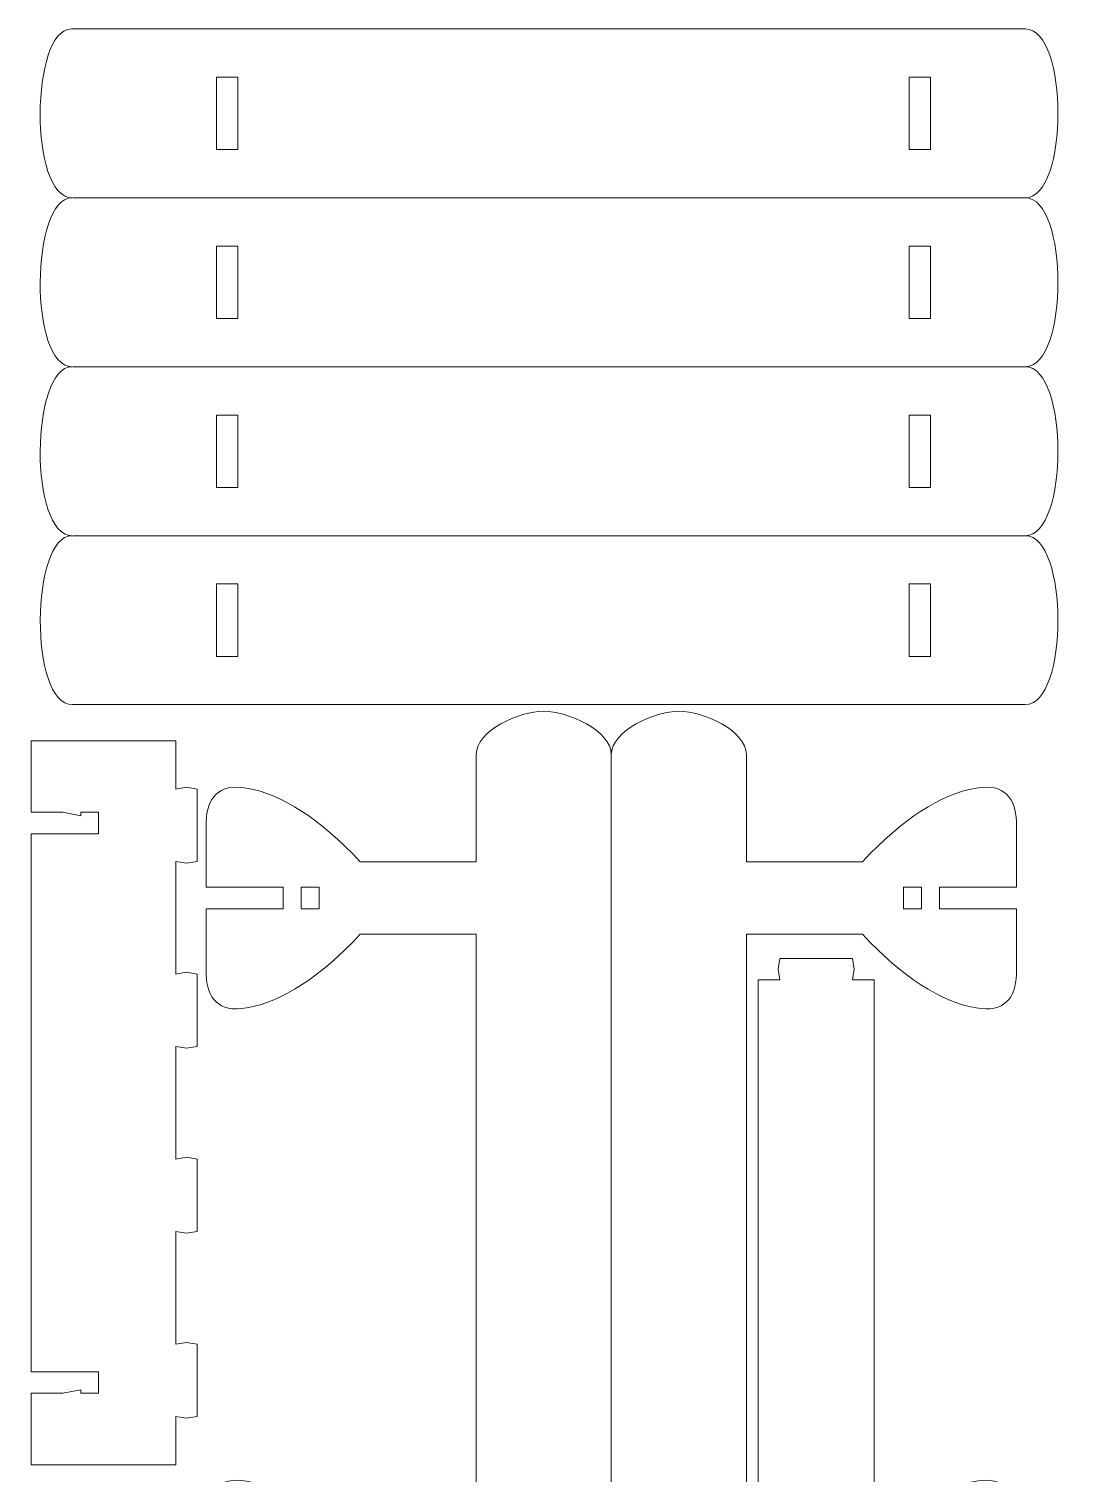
# Model space of a CAD drawing. Header units: centimetres. Extents: x -36.3 to 36.3, y -18.2 to 18.2.
# Drawn here: x 18.59 to 36.34, y -5.94 to 18.25 of the extents above; entities that cross this region are included whole.
import ezdxf

# ---------------------------------------------------------------- set-up
doc = ezdxf.new("R2010")
doc.units = ezdxf.units.CM
doc.header["$MEASUREMENT"] = 0
doc.layers.add('layer 1', color=7, linetype='Continuous')

msp = doc.modelspace()

# ---------------------------------------------------------------- linework, layer by layer
at = {"layer": 'layer 1', "color": 177, "lineweight": 9}
for points, knots in [([(19.31931, 9.75977), (19.31931, 9.75977), (35.29033, 9.75977), (35.29033, 9.75977), (35.29033, 9.75977), (36.01843, 9.75977), (36.01988, 6.92969), (35.28993, 6.92969), (35.28993, 6.92969), (35.28993, 6.92969), (19.31935, 6.92969), (19.31935, 6.92969), (19.31935, 6.92969), (18.59008, 6.92969), (18.61652, 9.75977), (19.31211, 9.75977), (19.31211, 9.75977), (18.59008, 9.75977), (18.61652, 12.58984), (19.31211, 12.58984), (19.31211, 12.58984), (18.59008, 12.58984), (18.61652, 15.41992), (19.31211, 15.41992), (19.31211, 15.41992), (18.59008, 15.41992), (18.61652, 18.25), (19.30487, 18.25), (19.30487, 18.25), (19.30487, 18.25), (35.29073, 18.25), (35.29073, 18.25), (35.29073, 18.25), (36.01843, 18.25), (36.01988, 15.41992), (35.29033, 15.41992), (35.29033, 15.41992), (36.01843, 15.41992), (36.01988, 12.58984), (35.29033, 12.58984), (35.29033, 12.58984), (36.01843, 12.58984), (36.01988, 9.75977), (35.29033, 9.75977)], [0, 0, 0, 0, 0.08333333, 0.08333333, 0.08333333, 0.08333333, 0.16666667, 0.16666667, 0.16666667, 0.16666667, 0.25, 0.25, 0.25, 0.25, 0.33333333, 0.33333333, 0.33333333, 0.33333333, 0.41666667, 0.41666667, 0.41666667, 0.41666667, 0.5, 0.5, 0.5, 0.5, 0.58333333, 0.58333333, 0.58333333, 0.58333333, 0.66666667, 0.66666667, 0.66666667, 0.66666667, 0.75, 0.75, 0.75, 0.75, 0.83333333, 0.83333333, 0.83333333, 0.83333333, 1, 1, 1, 1]), ([(22.09202, 17.4414), (22.09202, 17.4414), (21.73202, 17.4414), (21.73202, 17.4414), (21.73202, 17.4414), (21.73202, 17.4414), (21.73202, 16.22851), (21.73202, 16.22851), (21.73202, 16.22851), (21.73202, 16.22851), (22.09202, 16.22851), (22.09202, 16.22851), (22.09202, 16.22851), (22.09202, 16.22851), (22.09202, 17.4414), (22.09202, 17.4414)], [0, 0, 0, 0, 0.2, 0.2, 0.2, 0.2, 0.4, 0.4, 0.4, 0.4, 0.6, 0.6, 0.6, 0.6, 1, 1, 1, 1]), ([(33.34253, 16.22851), (33.34253, 16.22851), (33.70253, 16.22851), (33.70253, 16.22851), (33.70253, 16.22851), (33.70253, 16.22851), (33.70253, 17.4414), (33.70253, 17.4414), (33.70253, 17.4414), (33.70253, 17.4414), (33.34253, 17.4414), (33.34253, 17.4414), (33.34253, 17.4414), (33.34253, 17.4414), (33.34253, 16.22851), (33.34253, 16.22851)], [0, 0, 0, 0, 0.2, 0.2, 0.2, 0.2, 0.4, 0.4, 0.4, 0.4, 0.6, 0.6, 0.6, 0.6, 1, 1, 1, 1]), ([(22.09202, 14.61133), (22.09202, 14.61133), (21.73202, 14.61133), (21.73202, 14.61133), (21.73202, 14.61133), (21.73202, 14.61133), (21.73202, 13.39844), (21.73202, 13.39844), (21.73202, 13.39844), (21.73202, 13.39844), (22.09202, 13.39844), (22.09202, 13.39844), (22.09202, 13.39844), (22.09202, 13.39844), (22.09202, 14.61133), (22.09202, 14.61133)], [0, 0, 0, 0, 0.2, 0.2, 0.2, 0.2, 0.4, 0.4, 0.4, 0.4, 0.6, 0.6, 0.6, 0.6, 1, 1, 1, 1]), ([(33.34253, 13.39844), (33.34253, 13.39844), (33.70253, 13.39844), (33.70253, 13.39844), (33.70253, 13.39844), (33.70253, 13.39844), (33.70253, 14.61133), (33.70253, 14.61133), (33.70253, 14.61133), (33.70253, 14.61133), (33.34253, 14.61133), (33.34253, 14.61133), (33.34253, 14.61133), (33.34253, 14.61133), (33.34253, 13.39844), (33.34253, 13.39844)], [0, 0, 0, 0, 0.2, 0.2, 0.2, 0.2, 0.4, 0.4, 0.4, 0.4, 0.6, 0.6, 0.6, 0.6, 1, 1, 1, 1]), ([(22.09202, 11.78125), (22.09202, 11.78125), (21.73202, 11.78125), (21.73202, 11.78125), (21.73202, 11.78125), (21.73202, 11.78125), (21.73202, 10.56836), (21.73202, 10.56836), (21.73202, 10.56836), (21.73202, 10.56836), (22.09202, 10.56836), (22.09202, 10.56836), (22.09202, 10.56836), (22.09202, 10.56836), (22.09202, 11.78125), (22.09202, 11.78125)], [0, 0, 0, 0, 0.2, 0.2, 0.2, 0.2, 0.4, 0.4, 0.4, 0.4, 0.6, 0.6, 0.6, 0.6, 1, 1, 1, 1]), ([(33.34253, 10.56836), (33.34253, 10.56836), (33.70253, 10.56836), (33.70253, 10.56836), (33.70253, 10.56836), (33.70253, 10.56836), (33.70253, 11.78125), (33.70253, 11.78125), (33.70253, 11.78125), (33.70253, 11.78125), (33.34253, 11.78125), (33.34253, 11.78125), (33.34253, 11.78125), (33.34253, 11.78125), (33.34253, 10.56836), (33.34253, 10.56836)], [0, 0, 0, 0, 0.2, 0.2, 0.2, 0.2, 0.4, 0.4, 0.4, 0.4, 0.6, 0.6, 0.6, 0.6, 1, 1, 1, 1]), ([(22.09202, 8.95117), (22.09202, 8.95117), (21.73202, 8.95117), (21.73202, 8.95117), (21.73202, 8.95117), (21.73202, 8.95117), (21.73202, 7.73828), (21.73202, 7.73828), (21.73202, 7.73828), (21.73202, 7.73828), (22.09202, 7.73828), (22.09202, 7.73828), (22.09202, 7.73828), (22.09202, 7.73828), (22.09202, 8.95117), (22.09202, 8.95117)], [0, 0, 0, 0, 0.2, 0.2, 0.2, 0.2, 0.4, 0.4, 0.4, 0.4, 0.6, 0.6, 0.6, 0.6, 1, 1, 1, 1]), ([(33.34253, 7.73828), (33.34253, 7.73828), (33.70253, 7.73828), (33.70253, 7.73828), (33.70253, 7.73828), (33.70253, 7.73828), (33.70253, 8.95117), (33.70253, 8.95117), (33.70253, 8.95117), (33.70253, 8.95117), (33.34253, 8.95117), (33.34253, 8.95117), (33.34253, 8.95117), (33.34253, 8.95117), (33.34253, 7.73828), (33.34253, 7.73828)], [0, 0, 0, 0, 0.2, 0.2, 0.2, 0.2, 0.4, 0.4, 0.4, 0.4, 0.6, 0.6, 0.6, 0.6, 1, 1, 1, 1]), ([(28.35174, -14.92473), (28.35174, -14.92473), (28.35173, 6.09263), (28.35173, 6.09263), (28.35173, 6.09263), (28.34999, 6.49446), (27.61947, 6.82037), (27.21764, 6.82037), (27.21764, 6.82037), (26.81581, 6.82037), (26.08561, 6.49446), (26.08722, 6.09263), (26.08722, 6.09263), (26.08722, 6.09263), (26.08751, 4.29618), (26.08751, 4.29618), (26.08751, 4.29618), (26.08751, 4.29618), (24.14373, 4.29618), (24.14373, 4.29618), (24.14373, 4.29618), (23.46912, 5.01672), (22.83433, 5.42829), (22.23941, 5.53074), (22.23941, 5.53074), (21.76218, 5.61512), (21.57984, 5.36017), (21.55934, 4.97265), (21.55934, 4.97265), (21.55934, 4.97265), (21.55934, 3.86961), (21.55934, 3.86961), (21.55934, 3.86961), (21.55934, 3.86961), (22.85309, 3.86961), (22.85309, 3.86961), (22.85309, 3.86961), (22.85309, 3.86961), (22.85309, 3.50961), (22.85309, 3.50961), (22.85309, 3.50961), (22.85309, 3.50961), (21.55934, 3.50961), (21.55934, 3.50961), (21.55934, 3.50961), (21.55934, 3.50961), (21.55934, 2.40658), (21.55934, 2.40658), (21.55934, 2.40658), (21.57984, 2.01906), (21.76218, 1.76411), (22.23941, 1.84849), (22.23941, 1.84849), (22.83433, 1.95094), (23.46912, 2.36251), (24.14373, 3.08305), (24.14373, 3.08305), (24.14373, 3.08305), (26.08759, 3.08305), (26.08759, 3.08305), (26.08759, 3.08305), (26.08759, 3.08305), (26.08698, -7.31433), (26.08698, -7.31433), (26.08698, -7.31433), (26.08698, -7.31433), (24.14373, -7.31433), (24.14373, -7.31433), (24.14373, -7.31433), (23.46912, -6.59379), (22.83433, -6.18222), (22.23941, -6.07977), (22.23941, -6.07977), (21.76218, -5.99539), (21.57984, -6.25034), (21.55934, -6.63786), (21.55934, -6.63786), (21.55934, -6.63786), (21.55934, -7.7409), (21.55934, -7.7409), (21.55934, -7.7409), (21.55934, -7.7409), (22.85309, -7.7409), (22.85309, -7.7409), (22.85309, -7.7409), (22.85309, -7.7409), (22.85309, -8.1009), (22.85309, -8.1009), (22.85309, -8.1009), (22.85309, -8.1009), (21.55934, -8.1009), (21.55934, -8.1009), (21.55934, -8.1009), (21.55934, -8.1009), (21.55934, -9.20393), (21.55934, -9.20393), (21.55934, -9.20393), (21.57984, -9.59145), (21.76218, -9.8464), (22.23941, -9.76202), (22.23941, -9.76202), (22.83433, -9.65957), (23.46912, -9.248), (24.14373, -8.52746), (24.14373, -8.52746), (24.14373, -8.52746), (26.08706, -8.52746), (26.08706, -8.52746), (26.08706, -8.52746), (26.08706, -8.52746), (26.08751, -12.50441), (26.08751, -12.50441), (26.08751, -12.50441), (26.08027, -14.7975), (25.04309, -15.21433), (24.25572, -15.23402), (24.25572, -15.23402), (23.48699, -15.23927), (23.02945, -14.29099), (23.37071, -13.85326), (23.37071, -13.85326), (23.37237, -14.17961), (23.98157, -14.76871), (24.54661, -14.15531), (24.54661, -14.15531), (25.05441, -13.39447), (24.51973, -12.49584), (23.57715, -12.37309), (23.57715, -12.37309), (21.90748, -11.98577), (20.36036, -13.27993), (20.38874, -14.98739), (20.38874, -14.98739), (20.38874, -16.87077), (22.07612, -18.24999), (24.3086, -18.24999), (24.3086, -18.24999), (26.54109, -18.24999), (28.35157, -16.72255), (28.35174, -14.92473), (28.35174, -14.92473), (28.35191, -16.72255), (30.16239, -18.24999), (32.39488, -18.24999), (32.39488, -18.24999), (34.62736, -18.24999), (36.31474, -16.87077), (36.31474, -14.98739), (36.31474, -14.98739), (36.34312, -13.27993), (34.796, -11.98577), (33.12633, -12.37309), (33.12633, -12.37309), (32.18375, -12.49584), (31.64907, -13.39447), (32.15687, -14.15531), (32.15687, -14.15531), (32.72191, -14.76871), (33.33111, -14.17961), (33.33277, -13.85326), (33.33277, -13.85326), (33.67403, -14.29099), (33.21649, -15.23927), (32.44776, -15.23402), (32.44776, -15.23402), (31.66039, -15.21433), (30.62321, -14.7975), (30.61597, -12.50441), (30.61597, -12.50441), (30.61597, -12.50441), (30.61642, -8.52746), (30.61642, -8.52746), (30.61642, -8.52746), (30.61642, -8.52746), (32.55975, -8.52746), (32.55975, -8.52746), (32.55975, -8.52746), (33.23436, -9.248), (33.86915, -9.65957), (34.46407, -9.76202), (34.46407, -9.76202), (34.9413, -9.8464), (35.12364, -9.59145), (35.14414, -9.20393), (35.14414, -9.20393), (35.14414, -9.20393), (35.14414, -8.1009), (35.14414, -8.1009), (35.14414, -8.1009), (35.14414, -8.1009), (33.85039, -8.1009), (33.85039, -8.1009), (33.85039, -8.1009), (33.85039, -8.1009), (33.85039, -7.7409), (33.85039, -7.7409), (33.85039, -7.7409), (33.85039, -7.7409), (35.14414, -7.7409), (35.14414, -7.7409), (35.14414, -7.7409), (35.14414, -7.7409), (35.14414, -6.63786), (35.14414, -6.63786), (35.14414, -6.63786), (35.12364, -6.25034), (34.9413, -5.99539), (34.46407, -6.07977), (34.46407, -6.07977), (33.86915, -6.18222), (33.23436, -6.59379), (32.55975, -7.31433), (32.55975, -7.31433), (32.55975, -7.31433), (30.6165, -7.31433), (30.6165, -7.31433), (30.6165, -7.31433), (30.6165, -7.31433), (30.61589, 3.08305), (30.61589, 3.08305), (30.61589, 3.08305), (30.61589, 3.08305), (32.55975, 3.08305), (32.55975, 3.08305), (32.55975, 3.08305), (33.23436, 2.36251), (33.86915, 1.95094), (34.46407, 1.84849), (34.46407, 1.84849), (34.9413, 1.76411), (35.12364, 2.01906), (35.14414, 2.40658), (35.14414, 2.40658), (35.14414, 2.40658), (35.14414, 3.50961), (35.14414, 3.50961), (35.14414, 3.50961), (35.14414, 3.50961), (33.85039, 3.50961), (33.85039, 3.50961), (33.85039, 3.50961), (33.85039, 3.50961), (33.85039, 3.86961), (33.85039, 3.86961), (33.85039, 3.86961), (33.85039, 3.86961), (35.14414, 3.86961), (35.14414, 3.86961), (35.14414, 3.86961), (35.14414, 3.86961), (35.14414, 4.97265), (35.14414, 4.97265), (35.14414, 4.97265), (35.12364, 5.36017), (34.9413, 5.61512), (34.46407, 5.53074), (34.46407, 5.53074), (33.86915, 5.42829), (33.23436, 5.01672), (32.55975, 4.29618), (32.55975, 4.29618), (32.55975, 4.29618), (30.61597, 4.29618), (30.61597, 4.29618), (30.61597, 4.29618), (30.61597, 4.29618), (30.61626, 6.09263), (30.61626, 6.09263), (30.61626, 6.09263), (30.61787, 6.49446), (29.88767, 6.82037), (29.48584, 6.82037), (29.48584, 6.82037), (29.08401, 6.82037), (28.35349, 6.49446), (28.35175, 6.09263)], [0, 0, 0, 0, 0.01428571, 0.01428571, 0.01428571, 0.01428571, 0.02857143, 0.02857143, 0.02857143, 0.02857143, 0.04285714, 0.04285714, 0.04285714, 0.04285714, 0.05714286, 0.05714286, 0.05714286, 0.05714286, 0.07142857, 0.07142857, 0.07142857, 0.07142857, 0.08571429, 0.08571429, 0.08571429, 0.08571429, 0.1, 0.1, 0.1, 0.1, 0.11428571, 0.11428571, 0.11428571, 0.11428571, 0.12857143, 0.12857143, 0.12857143, 0.12857143, 0.14285714, 0.14285714, 0.14285714, 0.14285714, 0.15714286, 0.15714286, 0.15714286, 0.15714286, 0.17142857, 0.17142857, 0.17142857, 0.17142857, 0.18571429, 0.18571429, 0.18571429, 0.18571429, 0.2, 0.2, 0.2, 0.2, 0.21428571, 0.21428571, 0.21428571, 0.21428571, 0.22857143, 0.22857143, 0.22857143, 0.22857143, 0.24285714, 0.24285714, 0.24285714, 0.24285714, 0.25714286, 0.25714286, 0.25714286, 0.25714286, 0.27142857, 0.27142857, 0.27142857, 0.27142857, 0.28571429, 0.28571429, 0.28571429, 0.28571429, 0.3, 0.3, 0.3, 0.3, 0.31428571, 0.31428571, 0.31428571, 0.31428571, 0.32857143, 0.32857143, 0.32857143, 0.32857143, 0.34285714, 0.34285714, 0.34285714, 0.34285714, 0.35714286, 0.35714286, 0.35714286, 0.35714286, 0.37142857, 0.37142857, 0.37142857, 0.37142857, 0.38571429, 0.38571429, 0.38571429, 0.38571429, 0.4, 0.4, 0.4, 0.4, 0.41428571, 0.41428571, 0.41428571, 0.41428571, 0.42857143, 0.42857143, 0.42857143, 0.42857143, 0.44285714, 0.44285714, 0.44285714, 0.44285714, 0.45714286, 0.45714286, 0.45714286, 0.45714286, 0.47142857, 0.47142857, 0.47142857, 0.47142857, 0.48571429, 0.48571429, 0.48571429, 0.48571429, 0.5, 0.5, 0.5, 0.5, 0.51428571, 0.51428571, 0.51428571, 0.51428571, 0.52857143, 0.52857143, 0.52857143, 0.52857143, 0.54285714, 0.54285714, 0.54285714, 0.54285714, 0.55714286, 0.55714286, 0.55714286, 0.55714286, 0.57142857, 0.57142857, 0.57142857, 0.57142857, 0.58571429, 0.58571429, 0.58571429, 0.58571429, 0.6, 0.6, 0.6, 0.6, 0.61428571, 0.61428571, 0.61428571, 0.61428571, 0.62857143, 0.62857143, 0.62857143, 0.62857143, 0.64285714, 0.64285714, 0.64285714, 0.64285714, 0.65714286, 0.65714286, 0.65714286, 0.65714286, 0.67142857, 0.67142857, 0.67142857, 0.67142857, 0.68571429, 0.68571429, 0.68571429, 0.68571429, 0.7, 0.7, 0.7, 0.7, 0.71428571, 0.71428571, 0.71428571, 0.71428571, 0.72857143, 0.72857143, 0.72857143, 0.72857143, 0.74285714, 0.74285714, 0.74285714, 0.74285714, 0.75714286, 0.75714286, 0.75714286, 0.75714286, 0.77142857, 0.77142857, 0.77142857, 0.77142857, 0.78571429, 0.78571429, 0.78571429, 0.78571429, 0.8, 0.8, 0.8, 0.8, 0.81428571, 0.81428571, 0.81428571, 0.81428571, 0.82857143, 0.82857143, 0.82857143, 0.82857143, 0.84285714, 0.84285714, 0.84285714, 0.84285714, 0.85714286, 0.85714286, 0.85714286, 0.85714286, 0.87142857, 0.87142857, 0.87142857, 0.87142857, 0.88571429, 0.88571429, 0.88571429, 0.88571429, 0.9, 0.9, 0.9, 0.9, 0.91428571, 0.91428571, 0.91428571, 0.91428571, 0.92857143, 0.92857143, 0.92857143, 0.92857143, 0.94285714, 0.94285714, 0.94285714, 0.94285714, 0.95714286, 0.95714286, 0.95714286, 0.95714286, 0.97142857, 0.97142857, 0.97142857, 0.97142857, 1, 1, 1, 1]), ([(18.62661, 6.3242), (18.62661, 6.3242), (18.62661, 5.12631), (18.62661, 5.12631), (18.62661, 5.12631), (18.62661, 5.12631), (19.15875, 5.12631), (19.15875, 5.12631), (19.15875, 5.12631), (19.15875, 5.12631), (19.45882, 5.06632), (19.45882, 5.06632), (19.45882, 5.06632), (19.45882, 5.06632), (19.45874, 5.12631), (19.45874, 5.12631), (19.45874, 5.12631), (19.45874, 5.12631), (19.75873, 5.12631), (19.75873, 5.12631), (19.75873, 5.12631), (19.75873, 5.12631), (19.75873, 4.76633), (19.75873, 4.76633), (19.75873, 4.76633), (19.75873, 4.76633), (18.62661, 4.76633), (18.62661, 4.76633), (18.62661, 4.76633), (18.62661, 4.76633), (18.62661, -4.24682), (18.62661, -4.24682), (18.62661, -4.24682), (18.62661, -4.24682), (19.75873, -4.24682), (19.75873, -4.24682), (19.75873, -4.24682), (19.75873, -4.24682), (19.75873, -4.6068), (19.75873, -4.6068), (19.75873, -4.6068), (19.75873, -4.6068), (19.45874, -4.6068), (19.45874, -4.6068), (19.45874, -4.6068), (19.45874, -4.6068), (19.46157, -4.54956), (19.46157, -4.54956), (19.46157, -4.54956), (19.46157, -4.54956), (19.15871, -4.6068), (19.15871, -4.6068), (19.15871, -4.6068), (19.15871, -4.6068), (18.62661, -4.6068), (18.62661, -4.6068), (18.62661, -4.6068), (18.62661, -4.6068), (18.62661, -5.8047), (18.62661, -5.8047), (18.62661, -5.8047), (18.62661, -5.8047), (21.05239, -5.8047), (21.05239, -5.8047), (21.05239, -5.8047), (21.05239, -5.8047), (21.05239, -4.99614), (21.05239, -4.99614), (21.05239, -4.99614), (21.05239, -4.99614), (21.23166, -5.02614), (21.23166, -5.02614), (21.23166, -5.02614), (21.23166, -5.02614), (21.41238, -4.99614), (21.41238, -4.99614), (21.41238, -4.99614), (21.41238, -4.99614), (21.41238, -3.78325), (21.41238, -3.78325), (21.41238, -3.78325), (21.41238, -3.78325), (21.23166, -3.75325), (21.23166, -3.75325), (21.23166, -3.75325), (21.23166, -3.75325), (21.05239, -3.78325), (21.05239, -3.78325), (21.05239, -3.78325), (21.05239, -3.78325), (21.05239, -1.89652), (21.05239, -1.89652), (21.05239, -1.89652), (21.05239, -1.89652), (21.23166, -1.92652), (21.23166, -1.92652), (21.23166, -1.92652), (21.23166, -1.92652), (21.41238, -1.89652), (21.41238, -1.89652), (21.41238, -1.89652), (21.41238, -1.89652), (21.41238, -0.68363), (21.41238, -0.68363), (21.41238, -0.68363), (21.41238, -0.68363), (21.23166, -0.65363), (21.23166, -0.65363), (21.23166, -0.65363), (21.23166, -0.65363), (21.05239, -0.68363), (21.05239, -0.68363), (21.05239, -0.68363), (21.05239, -0.68363), (21.05239, 1.2031), (21.05239, 1.2031), (21.05239, 1.2031), (21.05239, 1.2031), (21.23437, 1.1731), (21.23437, 1.1731), (21.23437, 1.1731), (21.23437, 1.1731), (21.41238, 1.2031), (21.41238, 1.2031), (21.41238, 1.2031), (21.41238, 1.2031), (21.41238, 2.41599), (21.41238, 2.41599), (21.41238, 2.41599), (21.41238, 2.41599), (21.23166, 2.44599), (21.23166, 2.44599), (21.23166, 2.44599), (21.23166, 2.44599), (21.05239, 2.41599), (21.05239, 2.41599), (21.05239, 2.41599), (21.05239, 2.41599), (21.05239, 4.30272), (21.05239, 4.30272), (21.05239, 4.30272), (21.05239, 4.30272), (21.23166, 4.27272), (21.23166, 4.27272), (21.23166, 4.27272), (21.23166, 4.27272), (21.41238, 4.30272), (21.41238, 4.30272), (21.41238, 4.30272), (21.41238, 4.30272), (21.41238, 5.51561), (21.41238, 5.51561), (21.41238, 5.51561), (21.41238, 5.51561), (21.23028, 5.54561), (21.23028, 5.54561), (21.23028, 5.54561), (21.23028, 5.54561), (21.05239, 5.51561), (21.05239, 5.51561), (21.05239, 5.51561), (21.05239, 5.51561), (21.05239, 6.3242), (21.05239, 6.3242), (21.05239, 6.3242), (21.05239, 6.3242), (18.62661, 6.3242), (18.62661, 6.3242)], [0, 0, 0, 0, 0.02325581, 0.02325581, 0.02325581, 0.02325581, 0.04651163, 0.04651163, 0.04651163, 0.04651163, 0.06976744, 0.06976744, 0.06976744, 0.06976744, 0.09302326, 0.09302326, 0.09302326, 0.09302326, 0.11627907, 0.11627907, 0.11627907, 0.11627907, 0.13953488, 0.13953488, 0.13953488, 0.13953488, 0.1627907, 0.1627907, 0.1627907, 0.1627907, 0.18604651, 0.18604651, 0.18604651, 0.18604651, 0.20930233, 0.20930233, 0.20930233, 0.20930233, 0.23255814, 0.23255814, 0.23255814, 0.23255814, 0.25581395, 0.25581395, 0.25581395, 0.25581395, 0.27906977, 0.27906977, 0.27906977, 0.27906977, 0.30232558, 0.30232558, 0.30232558, 0.30232558, 0.3255814, 0.3255814, 0.3255814, 0.3255814, 0.34883721, 0.34883721, 0.34883721, 0.34883721, 0.37209302, 0.37209302, 0.37209302, 0.37209302, 0.39534884, 0.39534884, 0.39534884, 0.39534884, 0.41860465, 0.41860465, 0.41860465, 0.41860465, 0.44186047, 0.44186047, 0.44186047, 0.44186047, 0.46511628, 0.46511628, 0.46511628, 0.46511628, 0.48837209, 0.48837209, 0.48837209, 0.48837209, 0.51162791, 0.51162791, 0.51162791, 0.51162791, 0.53488372, 0.53488372, 0.53488372, 0.53488372, 0.55813953, 0.55813953, 0.55813953, 0.55813953, 0.58139535, 0.58139535, 0.58139535, 0.58139535, 0.60465116, 0.60465116, 0.60465116, 0.60465116, 0.62790698, 0.62790698, 0.62790698, 0.62790698, 0.65116279, 0.65116279, 0.65116279, 0.65116279, 0.6744186, 0.6744186, 0.6744186, 0.6744186, 0.69767442, 0.69767442, 0.69767442, 0.69767442, 0.72093023, 0.72093023, 0.72093023, 0.72093023, 0.74418605, 0.74418605, 0.74418605, 0.74418605, 0.76744186, 0.76744186, 0.76744186, 0.76744186, 0.79069767, 0.79069767, 0.79069767, 0.79069767, 0.81395349, 0.81395349, 0.81395349, 0.81395349, 0.8372093, 0.8372093, 0.8372093, 0.8372093, 0.86046512, 0.86046512, 0.86046512, 0.86046512, 0.88372093, 0.88372093, 0.88372093, 0.88372093, 0.90697674, 0.90697674, 0.90697674, 0.90697674, 0.93023256, 0.93023256, 0.93023256, 0.93023256, 0.95348837, 0.95348837, 0.95348837, 0.95348837, 1, 1, 1, 1]), ([(23.45309, 3.50961), (23.45309, 3.50961), (23.45309, 3.86961), (23.45309, 3.86961), (23.45309, 3.86961), (23.45309, 3.86961), (23.15309, 3.86961), (23.15309, 3.86961), (23.15309, 3.86961), (23.15309, 3.86961), (23.15309, 3.50961), (23.15309, 3.50961), (23.15309, 3.50961), (23.15309, 3.50961), (23.45309, 3.50961), (23.45309, 3.50961)], [0, 0, 0, 0, 0.2, 0.2, 0.2, 0.2, 0.4, 0.4, 0.4, 0.4, 0.6, 0.6, 0.6, 0.6, 1, 1, 1, 1]), ([(33.25039, 3.50961), (33.25039, 3.50961), (33.25039, 3.86961), (33.25039, 3.86961), (33.25039, 3.86961), (33.25039, 3.86961), (33.55039, 3.86961), (33.55039, 3.86961), (33.55039, 3.86961), (33.55039, 3.86961), (33.55039, 3.50961), (33.55039, 3.50961), (33.55039, 3.50961), (33.55039, 3.50961), (33.25039, 3.50961), (33.25039, 3.50961)], [0, 0, 0, 0, 0.2, 0.2, 0.2, 0.2, 0.4, 0.4, 0.4, 0.4, 0.6, 0.6, 0.6, 0.6, 1, 1, 1, 1]), ([(30.81477, 2.31823), (30.81477, 2.31823), (31.17864, 2.31823), (31.17864, 2.31823), (31.17864, 2.31823), (31.17864, 2.31823), (31.14864, 2.49608), (31.14864, 2.49608), (31.14864, 2.49608), (31.14864, 2.49608), (31.17864, 2.67821), (31.17864, 2.67821), (31.17864, 2.67821), (31.17864, 2.67821), (32.39153, 2.67821), (32.39153, 2.67821), (32.39153, 2.67821), (32.39153, 2.67821), (32.42153, 2.49745), (32.42153, 2.49745), (32.42153, 2.49745), (32.42153, 2.49745), (32.39153, 2.31823), (32.39153, 2.31823), (32.39153, 2.31823), (32.39153, 2.31823), (32.7554, 2.31823), (32.7554, 2.31823), (32.7554, 2.31823), (32.7554, 2.31823), (32.7554, -6.72496), (32.7554, -6.72496), (32.7554, -6.72496), (32.7554, -6.72496), (32.39153, -6.72496), (32.39153, -6.72496), (32.39153, -6.72496), (32.39153, -6.72496), (32.42153, -6.90285), (32.42153, -6.90285), (32.42153, -6.90285), (32.42153, -6.90285), (32.39153, -7.08499), (32.39153, -7.08499), (32.39153, -7.08499), (32.39153, -7.08499), (31.17864, -7.08499), (31.17864, -7.08499), (31.17864, -7.08499), (31.17864, -7.08499), (31.14864, -6.90697), (31.14864, -6.90697), (31.14864, -6.90697), (31.14864, -6.90697), (31.17864, -6.72496), (31.17864, -6.72496), (31.17864, -6.72496), (31.17864, -6.72496), (30.81477, -6.72496), (30.81477, -6.72496), (30.81477, -6.72496), (30.81477, -6.72496), (30.81477, 2.31823), (30.81477, 2.31823)], [0, 0, 0, 0, 0.05882353, 0.05882353, 0.05882353, 0.05882353, 0.11764706, 0.11764706, 0.11764706, 0.11764706, 0.17647059, 0.17647059, 0.17647059, 0.17647059, 0.23529412, 0.23529412, 0.23529412, 0.23529412, 0.29411765, 0.29411765, 0.29411765, 0.29411765, 0.35294118, 0.35294118, 0.35294118, 0.35294118, 0.41176471, 0.41176471, 0.41176471, 0.41176471, 0.47058824, 0.47058824, 0.47058824, 0.47058824, 0.52941176, 0.52941176, 0.52941176, 0.52941176, 0.58823529, 0.58823529, 0.58823529, 0.58823529, 0.64705882, 0.64705882, 0.64705882, 0.64705882, 0.70588235, 0.70588235, 0.70588235, 0.70588235, 0.76470588, 0.76470588, 0.76470588, 0.76470588, 0.82352941, 0.82352941, 0.82352941, 0.82352941, 0.88235294, 0.88235294, 0.88235294, 0.88235294, 1, 1, 1, 1])]:
    msp.add_open_spline(points, degree=3, knots=knots, dxfattribs=at)
for points in [[(19.31931, 15.41992), (19.31931, 15.41992), (35.28989, 15.41992), (35.28989, 15.41992)], [(35.28993, 12.58984), (35.28993, 12.58984), (19.31935, 12.58984), (19.31935, 12.58984)]]:
    msp.add_open_spline(points, degree=3, dxfattribs=at)

doc.saveas('drawing.dxf')
